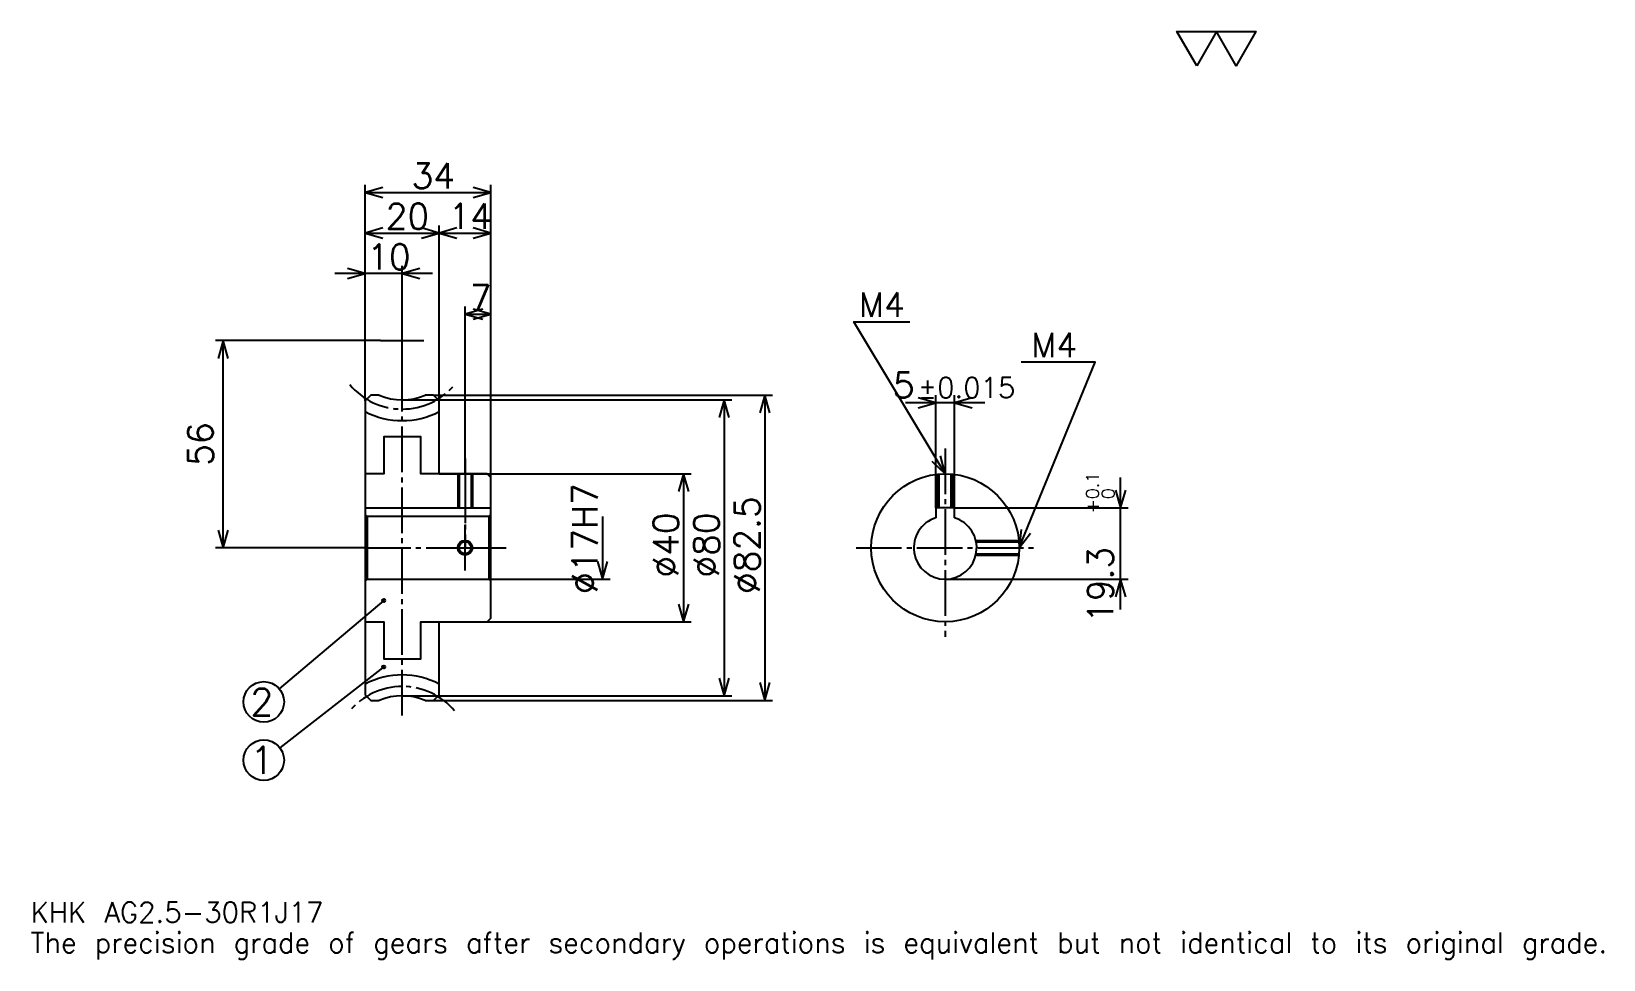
# Model space of a CAD drawing. Extents: x 14 to 439, y 5 to 256.
import ezdxf

# ---------------------------------------------------------------- set-up
doc = ezdxf.new("R2010")
doc.units = 0
doc.linetypes.add('DASHDOT', pattern=[16.444443, 12.333333, -1.37037, 1.37037, -1.37037])
doc.layers.get('0').update_dxf_attribs({"linetype": 'CONTINUOUS'})
doc.layers.add('DASHDOT', color=6, linetype='DASHDOT')
doc.styles.add('KANJI', font='TXT', dxfattribs={"bigfont": 'BIGFONT'})

msp = doc.modelspace()

# ---------------------------------------------------------------- linework, layer by layer
at = {"color": 5}
for p, q in [((104.148155, 157.587967), (104.148155, 214.458344)), ((138.148163, 157.587967), (138.148163, 214.458344)), ((104.148155, 212.402786), (138.148163, 212.402786)), ((104.148155, 201.439819), (124.148155, 201.439819)), ((124.148155, 157.587967), (124.148155, 203.495377)), ((124.148155, 201.439819), (138.148163, 201.439819)), ((114.148155, 156.337967), (114.148155, 192.53241)), ((122.370377, 190.476852), (95.925934, 190.476852)), ((131.148163, 157.587967), (131.148163, 181.569458)), ((131.148163, 179.513885), (138.148163, 179.513885)), ((108.25927, 172.337967), (63.722233, 172.337967)), ((65.777786, 116.337967), (65.777786, 172.337967)), ((104.148155, 156.087967), (104.148155, 157.587967)), ((122.648155, 157.587967), (138.148163, 157.587967)), ((124.148155, 156.087967), (124.148155, 157.587967)), ((131.148163, 136.337967), (131.148163, 157.587967)), ((131.148163, 136.337967), (131.148163, 157.587967)), ((138.148163, 157.587967), (214.203705, 157.587967)), ((138.148163, 135.337967), (138.148163, 157.587967)), ((212.148163, 157.587967), (212.148163, 75.087967)), ((258.425934, 127.13797), (258.425934, 157.578705)), ((263.425934, 127.13797), (263.425934, 157.578705)), ((114.148155, 156.337967), (138.148163, 156.337967)), ((138.148163, 156.337967), (203.240753, 156.337967)), ((201.185181, 156.337967), (201.185181, 76.337967)), ((271.648163, 155.523163), (250.203705, 155.523163)), ((124.148155, 136.337967), (138.148163, 136.337967)), ((138.148163, 136.337967), (192.277786, 136.337967)), ((190.222229, 136.337967), (190.222229, 96.337967)), ((308.333344, 99.615746), (308.333344, 135.360184)), ((168.296295, 124.837967), (168.296295, 107.837967)), ((263.425934, 127.13797), (310.388885, 127.13797)), ((104.148155, 116.337967), (63.722229, 116.337967)), ((138.148163, 107.837967), (170.351868, 107.837967)), ((260.925934, 107.837967), (310.388885, 107.837967)), ((109.148155, 102.087967), (80.926147, 78.220207)), ((124.148155, 96.337967), (138.148163, 96.337967)), ((138.148163, 96.337967), (192.277786, 96.337967)), ((109.148155, 84.150467), (81.06665, 62.297043)), ((114.148155, 76.337967), (138.148163, 76.337967)), ((122.648155, 75.087967), (138.148163, 75.087967)), ((138.148163, 76.337967), (203.240753, 76.337967)), ((138.148163, 75.087967), (214.203705, 75.087967))]:
    msp.add_line(p, q, dxfattribs=at)
at = {"color": 4}
for p, q in [((104.148155, 127.13797), (138.148163, 127.13797)), ((138.148163, 125.337967), (137.648163, 124.837967)), ((104.148155, 107.337967), (104.648155, 107.837967)), ((138.148163, 107.337967), (137.648163, 107.837967))]:
    msp.add_line(p, q, dxfattribs=at)
at = {"color": 7}
msp.add_lwpolyline([(328.888885, 246.666672), (323.544434, 255.930374), (344.922211, 255.930374), (339.577759, 246.666672), (334.233337, 255.930374), (328.888885, 246.666672)], dxfattribs=at)
at = {"color": 5}
for points in [[(108.94445, 213.773163), (104.148155, 212.402786), (108.94445, 211.03241)], [(133.351868, 211.03241), (138.148163, 212.402786), (133.351868, 213.773163)], [(108.94445, 202.810181), (104.148155, 201.439819), (108.94445, 200.069458)], [(119.35186, 200.069458), (124.148155, 201.439819), (119.35186, 202.810181)], [(128.944458, 202.810181), (124.148155, 201.439819), (128.944458, 200.069458)], [(133.351868, 200.069458), (138.148163, 201.439819), (133.351868, 202.810181)], [(99.35186, 189.106476), (104.148155, 190.476852), (99.35186, 191.847229)], [(118.94445, 191.847229), (114.148155, 190.476852), (118.94445, 189.106476)], [(135.944458, 180.884262), (131.148163, 179.513885), (135.944458, 178.143524)], [(133.351868, 178.143524), (138.148163, 179.513885), (133.351868, 180.884262)], [(260.925934, 136.337967), (236.259277, 177.449081), (251.333344, 177.449081)], [(67.148155, 167.541672), (65.777786, 172.337967), (64.407417, 167.541672)], [(280.925934, 116.337967), (301.481476, 166.486115), (281.47406, 166.486115)], [(213.518524, 152.791672), (212.148163, 157.587967), (210.777786, 152.791672)], [(202.555557, 151.541672), (201.185181, 156.337967), (199.814819, 151.541672)], [(253.629639, 154.152786), (258.425934, 155.523163), (253.629639, 156.893524)], [(268.222229, 156.893524), (263.425934, 155.523163), (268.222229, 154.152786)], [(257.283173, 139.745712), (260.925934, 136.337967), (259.633331, 141.155807)], [(191.59259, 131.541672), (190.222229, 136.337967), (188.851868, 131.541672)], [(306.962952, 131.934265), (308.333344, 127.13797), (309.703705, 131.934265)], [(64.407417, 121.134262), (65.777786, 116.337967), (67.148155, 121.134262)], [(281.477051, 121.295654), (280.925934, 116.337967), (284.013, 120.256165)], [(166.925934, 112.634262), (168.296295, 107.837967), (169.666672, 112.634262)], [(309.703705, 103.041672), (308.333344, 107.837967), (306.962952, 103.041672)], [(188.851868, 101.134262), (190.222229, 96.337967), (191.59259, 101.134262)], [(199.814819, 81.134262), (201.185181, 76.337967), (202.555557, 81.134262)], [(210.777786, 79.884262), (212.148163, 75.087967), (213.518524, 79.884262)]]:
    msp.add_lwpolyline(points, dxfattribs=at)
at = {"color": 4}
for points in [[(107.948357, 157.587967), (105.648155, 157.587967), (104.148155, 156.087967), (104.148155, 107.337967)], [(124.148155, 136.337967), (124.148155, 156.087967), (122.648155, 157.587967), (120.347954, 157.587967)], [(124.148155, 136.337967), (119.148155, 136.337967), (119.148155, 146.337967), (109.148155, 146.337967), (109.148155, 136.337967), (104.148155, 136.337967)], [(124.148155, 96.337967), (137.148163, 96.337967), (138.148163, 97.337967), (138.148163, 135.337967), (137.148163, 136.337967), (124.148155, 136.337967)], [(129.148163, 136.337967), (129.148163, 127.13797)], [(129.528152, 136.337967), (129.528152, 127.13797)], [(132.768158, 136.337967), (132.768158, 127.13797)], [(133.148163, 136.337967), (133.148163, 127.13797)], [(258.925934, 127.13797), (258.925934, 136.237717)], [(259.305939, 127.13797), (259.305939, 136.272247)], [(262.545929, 127.13797), (262.545929, 136.272247)], [(262.925934, 127.13797), (262.925934, 136.237717)], [(104.148155, 125.337967), (104.648155, 124.837967), (104.648155, 107.837967), (137.648163, 107.837967), (137.648163, 124.837967), (104.648155, 124.837967)], [(263.425934, 124.462006), (263.425934, 127.13797), (258.425934, 127.13797), (258.425934, 124.462006)], [(269.187286, 118.337967), (280.825684, 118.337967)], [(269.270111, 117.95797), (280.860199, 117.95797)], [(269.187286, 114.337967), (280.825684, 114.337967)], [(269.270111, 114.717964), (280.860199, 114.717964)], [(104.148155, 107.337967), (104.148155, 76.587967), (105.648155, 75.087967), (107.948357, 75.087967)], [(104.148155, 96.337967), (109.148155, 96.337967), (109.148155, 86.337967), (119.148155, 86.337967), (119.148155, 96.337967), (124.148155, 96.337967)], [(120.347954, 75.087967), (122.648155, 75.087967), (124.148155, 76.587967), (124.148155, 96.337967)]]:
    msp.add_lwpolyline(points, dxfattribs=at)
for centre, radius in [((260.925934, 116.337967), 20), ((131.148163, 116.337967), 1.62)]:
    msp.add_circle(centre, radius, dxfattribs=at)
at = {"color": 7}
msp.add_circle((131.148163, 116.337967), 2, dxfattribs=at)
at = {"color": 5}
for centre, radius in [((109.148155, 102.087967), 0.411111), ((109.148155, 84.150467), 0.411111), ((76.740746, 74.680557), 5.481481), ((76.740746, 58.930561), 5.481481)]:
    msp.add_circle(centre, radius, dxfattribs=at)
at = {"color": 4}
for centre, radius, start, end in [((114.148155, 172.337967), 16, 247.20175188, 292.79824812), ((114.148155, 172.337967), 21.625, 242.45612488, 297.54387512), ((260.925934, 116.337967), 8.5, 107.10463483, 72.89536517), ((114.148155, 60.337967), 21.625, 62.45612488, 117.54387512), ((114.148155, 60.337967), 16, 67.20175188, 112.79824812)]:
    msp.add_arc(centre, radius, start, end, dxfattribs=at)
at = {"layer": 'DASHDOT', "color": 7}
for p, q in [((114.148155, 70.976852), (114.148155, 176.449081)), ((108.25927, 172.337967), (120.037048, 172.337967)), ((260.925934, 143.189819), (260.925934, 92.226852)), ((131.148163, 136.337967), (131.148163, 116.337967)), ((104.148155, 116.337967), (142.259262, 116.337967)), ((236.814819, 116.337967), (285.037048, 116.337967))]:
    msp.add_line(p, q, dxfattribs=at)
for points in [[(131.148163, 140.449081), (131.148163, 123.026855)], [(131.148163, 110.226852), (131.148163, 122.449081)], [(125.037048, 116.337967), (137.259262, 116.337967)]]:
    msp.add_lwpolyline(points, dxfattribs=at)
for centre, start, end in [((114.148155, 172.337967), 220.00000249, 319.99999751), ((114.148155, 60.337967), 40.00000249, 139.99999751)]:
    msp.add_arc(centre, 18.5, start, end, dxfattribs=at)

# ---------------------------------------------------------------- texts
at = {"color": 7, "style": 'KANJI'}
for s, height, p in [('34', 6.851852, (116.69445, 213.499084)), ('20', 6.851852, (109.69445, 202.536118)), ('14', 6.851852, (126.69445, 202.536118)), ('10', 6.851852, (104.69445, 191.573151)), ('7', 6.851852, (132.421295, 180.610199)), ('M4', 6.577778, (237.629639, 178.819443)), ('M4', 6.577778, (284.214813, 167.856491)), ('5', 6.851852, (246.782349, 156.893524)), ('%%p0.015', 5.481481, (253.56485, 156.893524)), ('2', 7.308642, (73.086426, 71.026245)), ('1', 7.308642, (73.086426, 55.276241)), ('KHK AG2.5-30R1J17', 5.481481, (13.703704, 15.074074)), ('The precision grade of gears after secondary operations is equivalent but not identical to its original grade.', 5.481481, (13.703704, 6.851852))]:
    msp.add_text(s, height=height, dxfattribs=at).set_placement(p)
for s, height, p in [('56', 6.851852, (63.037045, 138.513885)), ('%%c17H7', 6.851852, (166.925934, 103.833336)), ('0.1', 3.425926, (302.440735, 129.515442)), ('0', 3.425926, (306.688904, 129.515442)), ('%%c82.5', 6.851852, (210.777786, 103.833336)), ('+', 3.425926, (302.440735, 125.678406)), ('%%c40', 6.851852, (188.851868, 108.287041)), ('%%c80', 6.851852, (199.814819, 108.287041)), ('19.3', 6.851852, (306.277771, 96.020882))]:
    msp.add_text(s, height=height, rotation=90, dxfattribs=at).set_placement(p)

doc.saveas('drawing.dxf')
